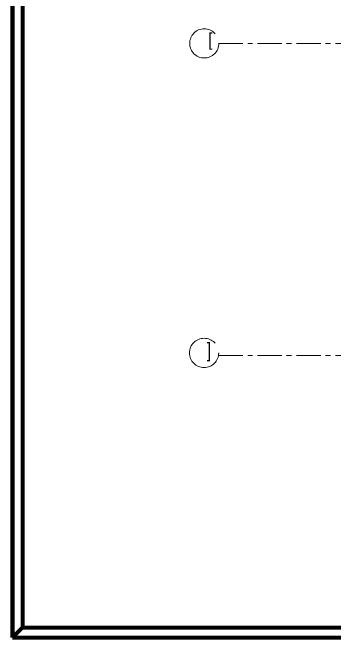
# Model space of a CAD drawing. Extents: x 800 to 995, y 398 to 804.
# Drawn here: x 847.85 to 857.77, y 653.15 to 672.38 of the extents above; entities that cross this region are included whole.
import ezdxf

# ---------------------------------------------------------------- set-up
doc = ezdxf.new("R2010")
doc.units = 0
doc.header["$MEASUREMENT"] = 0
doc.linetypes.add('CENTERX2', pattern=[4, 2.5, -0.5, 0.5, -0.5])
for name, color, linetype, lineweight in [('axis', 1, 'CENTERX2', 5), ('txt in circle', 11, 'CONTINUOUS', 13), ('UG-BORDER', 20, 'CONTINUOUS', 80)]:
    doc.layers.add(name, color=color, linetype=linetype, lineweight=lineweight)
doc.styles.add('SOSA2', font='SOSA.shx', dxfattribs={"width": 0.8})

msp = doc.modelspace()

# ---------------------------------------------------------------- linework, layer by layer
at = {"layer": 'axis', "color": 0, "ltscale": 0.3}
for p, q in [((854.192, 671.431), (858.256, 671.431)), ((854.192, 661.831), (858.256, 661.831))]:
    msp.add_line(p, q, dxfattribs=at)
at = {"layer": 'axis', "color": 0}
for centre in [(853.755, 671.431), (853.749, 661.906)]:
    msp.add_circle(centre, 0.45, dxfattribs=at)
at = {"layer": 'UG-BORDER'}
for p, q in [((847.847, 723.149), (847.847, 653.149)), ((847.847, 653.149), (847.847, 723.149)), ((848.151, 722.846), (848.151, 653.453)), ((847.847, 653.149), (848.151, 653.453)), ((848.151, 653.453), (942.745, 653.453)), ((847.847, 653.149), (943.048, 653.149))]:
    msp.add_line(p, q, dxfattribs=at)

# ---------------------------------------------------------------- texts
at = {"layer": 'txt in circle', "color": 0, "ltscale": 0.01, "attachment_point": 5, "style": 'SOSA2'}
for s, insert, char_height in [('[', (853.943, 671.491), 0.392), (']', (853.895, 661.934), 0.435)]:
    msp.add_mtext(s, dxfattribs=dict(at, insert=insert, char_height=char_height))

doc.saveas('drawing.dxf')
